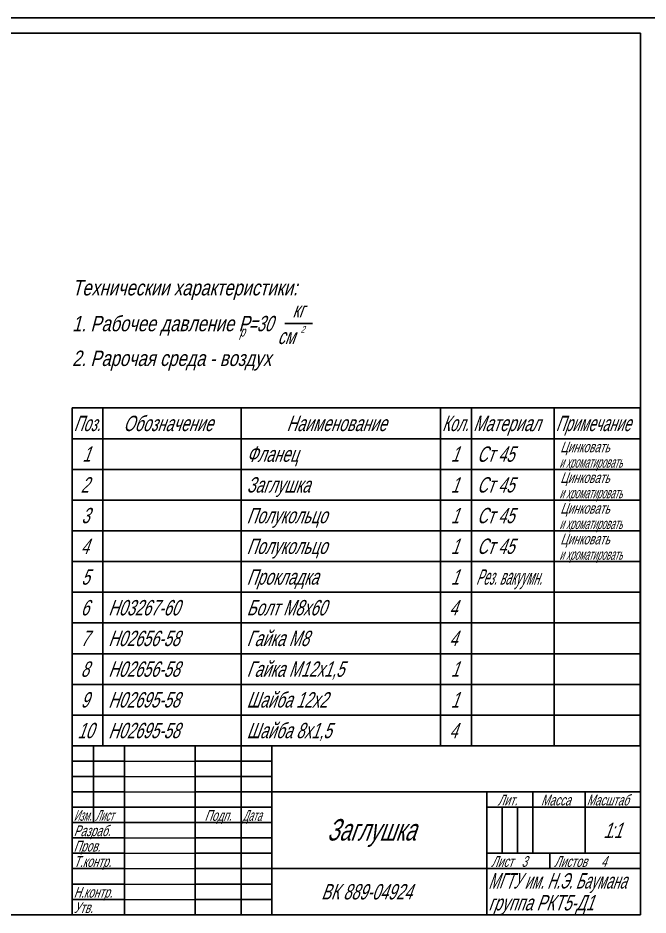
# Model space of a CAD drawing. Extents: x 0 to 841, y 0 to 594.
# Drawn here: x 212.9 to 418, y 301.9 to 594 of the extents above; entities that cross this region are included whole.
import ezdxf

# ---------------------------------------------------------------- set-up
doc = ezdxf.new("R2010")
doc.units = 0
doc.header["$MEASUREMENT"] = 0
doc.linetypes.add('K5LT_BASIC', pattern=[0])
doc.linetypes.add('K5LT_THIN', pattern=[0])
doc.layers.add('LAYER0VIEW0', color=7, linetype='Continuous')
doc.styles.add('K5_TEXTSTYLE', font='win_eskd.shx', dxfattribs={"width": 0.7, "oblique": 15, "bigfont": 'b_eskd.shx'})
doc.styles.get("Standard").update_dxf_attribs({"font": 'cad2win.shx', "width": 0.8, "oblique": 15})

# ---------------------------------------------------------------- blocks, each defined once
blk = doc.blocks.new('*U4')
at = {"layer": 'LAYER0VIEW0', "color": 7, "linetype": 'K5LT_THIN'}
for p, q in [((0, 0), (7, 0)), ((0, 0), (0, -25)), ((7, 0), (7, -25)), ((0, -5), (7, -5)), ((0, -10), (7, -10)), ((0, -15), (7, -15)), ((0, -20), (7, -20)), ((0, -25), (7, -25))]:
    blk.add_line(p, q, dxfattribs=at)
at = {"layer": 'LAYER0VIEW0', "color": 7, "style": 'K5_TEXTSTYLE', "oblique": 20, "width": 0.573102}
blk.add_text('Изм.', height=3.5, dxfattribs=at).set_placement((0.5, -24.42))
blk = doc.blocks.new('*U5')
at = {"layer": 'LAYER0VIEW0', "color": 7, "linetype": 'K5LT_THIN'}
for p, q in [((0, 0), (10, 0)), ((0, 0), (0, -25)), ((10, 0), (10, -25)), ((0, -5), (10, -5)), ((0, -10), (10, -10)), ((0, -15), (10, -15)), ((0, -20), (10, -20)), ((0, -25), (10, -25))]:
    blk.add_line(p, q, dxfattribs=at)
at = {"layer": 'LAYER0VIEW0', "color": 7, "style": 'K5_TEXTSTYLE', "oblique": 20, "width": 0.583824}
blk.add_text('Лист', height=3.5, dxfattribs=at).set_placement((0.5, -24.42))
blk = doc.blocks.new('*U6')
at = {"layer": 'LAYER0VIEW0', "color": 7, "linetype": 'K5LT_THIN'}
for p, q in [((0, 0), (17, 0)), ((0, 0), (0, -30)), ((17, 0), (17, -30)), ((0, -5), (17, -5)), ((0, -10), (17, -10)), ((0, -15), (17, -15)), ((0, -20), (17, -20)), ((0, -25), (17, -25)), ((0, -30), (17, -30))]:
    blk.add_line(p, q, dxfattribs=at)
at = {"layer": 'LAYER0VIEW0', "color": 7, "style": 'K5_TEXTSTYLE', "oblique": 20, "width": 0.7}
for s, p in [('Разраб.', (0.5, -4.42)), ('Пров.', (0.5, -9.42)), ('Т.контр.', (0.5, -14.42)), ('Н.контр.', (0.5, -24.42)), ('Утв.', (0.5, -29.42))]:
    blk.add_text(s, height=3.5, dxfattribs=at).set_placement(p)
blk = doc.blocks.new('*U8')
at = {"layer": 'LAYER0VIEW0', "color": 7, "linetype": 'K5LT_THIN'}
for p, q in [((0, 0), (15, 0)), ((0, 0), (0, -55)), ((15, 0), (15, -55)), ((0, -5), (15, -5)), ((0, -10), (15, -10)), ((0, -15), (15, -15)), ((0, -20), (15, -20)), ((0, -25), (15, -25)), ((0, -30), (15, -30)), ((0, -35), (15, -35)), ((0, -40), (15, -40)), ((0, -45), (15, -45)), ((0, -50), (15, -50)), ((0, -55), (15, -55))]:
    blk.add_line(p, q, dxfattribs=at)
at = {"layer": 'LAYER0VIEW0', "color": 7, "style": 'K5_TEXTSTYLE', "oblique": 20, "width": 0.7}
blk.add_text('Подп.', height=3.5, dxfattribs=at).set_placement((3.1, -24.42))
blk = doc.blocks.new('*U9')
at = {"layer": 'LAYER0VIEW0', "color": 7, "linetype": 'K5LT_THIN'}
for p, q in [((0, 0), (10, 0)), ((0, 0), (0, -55)), ((10, 0), (10, -55)), ((0, -5), (10, -5)), ((0, -10), (10, -10)), ((0, -15), (10, -15)), ((0, -20), (10, -20)), ((0, -25), (10, -25)), ((0, -30), (10, -30)), ((0, -35), (10, -35)), ((0, -40), (10, -40)), ((0, -45), (10, -45)), ((0, -50), (10, -50)), ((0, -55), (10, -55))]:
    blk.add_line(p, q, dxfattribs=at)
at = {"layer": 'LAYER0VIEW0', "color": 7, "style": 'K5_TEXTSTYLE', "oblique": 20, "width": 0.583824}
blk.add_text('Дата', height=3.5, dxfattribs=at).set_placement((0.5, -24.42))
blk = doc.blocks.new('*U10')
at = {"layer": 'LAYER0VIEW0', "color": 5, "linetype": 'K5LT_BASIC'}
for p, q in [((0, 0), (70, 0)), ((0, 0), (0, -25)), ((70, 0), (70, -25)), ((0, -25), (70, -25))]:
    blk.add_line(p, q, dxfattribs=at)
at = {"layer": 'LAYER0VIEW0', "color": 7, "style": 'K5_TEXTSTYLE', "oblique": 20, "width": 0.7}
blk.add_text('Заглушка', height=7, dxfattribs=at).set_placement((17.89, -15.85))
blk = doc.blocks.new('*U11')
at = {"layer": 'LAYER0VIEW0', "color": 5, "linetype": 'K5LT_BASIC'}
for p, q in [((0, 0), (70, 0)), ((0, 0), (0, -15)), ((70, 0), (70, -15)), ((0, -15), (70, -15))]:
    blk.add_line(p, q, dxfattribs=at)
at = {"layer": 'LAYER0VIEW0', "color": 7, "style": 'K5_TEXTSTYLE', "oblique": 20, "width": 0.7}
blk.add_text('ВК 889-04924', height=5, dxfattribs=at).set_placement((16.05, -10.03))
blk = doc.blocks.new('*U13')
at = {"layer": 'LAYER0VIEW0', "color": 5, "linetype": 'K5LT_BASIC'}
for p, q in [((0, 0), (20.5, 0)), ((0, 0), (0, -5)), ((20.5, 0), (20.5, -5)), ((0, -5), (20.5, -5))]:
    blk.add_line(p, q, dxfattribs=at)
at = {"layer": 'LAYER0VIEW0', "color": 7, "style": 'K5_TEXTSTYLE', "oblique": 20, "width": 0.7}
blk.add_text(' Лист   3', height=3.5, dxfattribs=at).set_placement((0.5, -4.42))
blk = doc.blocks.new('*U14')
at = {"layer": 'LAYER0VIEW0', "color": 5, "linetype": 'K5LT_BASIC'}
for p, q in [((0, 0), (29.5, 0)), ((0, 0), (0, -5)), ((29.5, 0), (29.5, -5)), ((0, -5), (29.5, -5))]:
    blk.add_line(p, q, dxfattribs=at)
at = {"layer": 'LAYER0VIEW0', "color": 7, "style": 'K5_TEXTSTYLE', "oblique": 20, "width": 0.7}
blk.add_text(' Листов     4', height=3.5, dxfattribs=at).set_placement((0.5, -4.42))
blk = doc.blocks.new('*U15')
at = {"layer": 'LAYER0VIEW0', "color": 7, "linetype": 'K5LT_THIN'}
for p, q in [((0, 0), (15, 0)), ((0, 0), (0, -15)), ((5, 0), (5, -15)), ((10, 0), (10, -15)), ((15, 0), (15, -15)), ((0, -15), (15, -15))]:
    blk.add_line(p, q, dxfattribs=at)
blk = doc.blocks.new('*U16')
at = {"layer": 'LAYER0VIEW0', "color": 5, "linetype": 'K5LT_BASIC'}
for p, q in [((0, 0), (15, 0)), ((0, 0), (0, -5)), ((15, 0), (15, -5)), ((0, -5), (15, -5))]:
    blk.add_line(p, q, dxfattribs=at)
at = {"layer": 'LAYER0VIEW0', "color": 7, "style": 'K5_TEXTSTYLE', "oblique": 20, "width": 0.7}
blk.add_text('Лит.', height=3.5, dxfattribs=at).set_placement((3.52, -4.42))
blk = doc.blocks.new('*U17')
at = {"layer": 'LAYER0VIEW0', "color": 5, "linetype": 'K5LT_BASIC'}
for p, q in [((0, 0), (17, 0)), ((0, 0), (0, -15)), ((17, 0), (17, -15)), ((0, -15), (17, -15))]:
    blk.add_line(p, q, dxfattribs=at)
blk = doc.blocks.new('*U18')
at = {"layer": 'LAYER0VIEW0', "color": 5, "linetype": 'K5LT_BASIC'}
for p, q in [((0, 0), (18, 0)), ((0, 0), (0, -15)), ((18, 0), (18, -15)), ((0, -15), (18, -15))]:
    blk.add_line(p, q, dxfattribs=at)
at = {"layer": 'LAYER0VIEW0', "color": 7, "style": 'K5_TEXTSTYLE', "oblique": 20, "width": 0.7}
for s, p in [('1', (5.92, -10.03)), (':1', (8.03, -10.03))]:
    blk.add_text(s, height=5, dxfattribs=at).set_placement(p)
blk = doc.blocks.new('*U19')
at = {"layer": 'LAYER0VIEW0', "color": 5, "linetype": 'K5LT_BASIC'}
for p, q in [((0, 0), (17, 0)), ((0, 0), (0, -5)), ((17, 0), (17, -5)), ((0, -5), (17, -5))]:
    blk.add_line(p, q, dxfattribs=at)
at = {"layer": 'LAYER0VIEW0', "color": 7, "style": 'K5_TEXTSTYLE', "oblique": 20, "width": 0.7}
blk.add_text('Масса', height=3.5, dxfattribs=at).set_placement((2.6, -4.42))
blk = doc.blocks.new('*U20')
at = {"layer": 'LAYER0VIEW0', "color": 5, "linetype": 'K5LT_BASIC'}
for p, q in [((0, 0), (18, 0)), ((0, 0), (0, -5)), ((18, 0), (18, -5)), ((0, -5), (18, -5))]:
    blk.add_line(p, q, dxfattribs=at)
at = {"layer": 'LAYER0VIEW0', "color": 7, "style": 'K5_TEXTSTYLE', "oblique": 20, "width": 0.684163}
blk.add_text('Масштаб', height=3.5, dxfattribs=at).set_placement((0.5, -4.42))
blk = doc.blocks.new('*U38')
at = {"layer": 'LAYER0VIEW0', "color": 5, "linetype": 'K5LT_BASIC'}
for p, q in [((0, 0), (184.96, 0)), ((0, 0), (0, -110)), ((184.96, 0), (184.96, -110)), ((0, -10), (184.96, -10)), ((0, -110), (184.96, -110))]:
    blk.add_line(p, q, dxfattribs=at)
at = {"layer": 'LAYER0VIEW0', "color": 7, "linetype": 'K5LT_THIN'}
for p, q in [((9.96, 0), (9.96, -110)), ((54.99, 0), (54.99, -110)), ((119.92, 0), (119.92, -110)), ((130.01, 0), (130.01, -110)), ((156.93, 0), (156.93, -110)), ((0, -20), (184.96, -20)), ((0, -30), (184.96, -30)), ((0, -40), (184.96, -40)), ((0, -50), (184.96, -50)), ((0, -60), (184.96, -60)), ((0, -70), (184.96, -70)), ((0, -80), (184.96, -80)), ((0, -90), (184.96, -90)), ((0, -100), (184.96, -100))]:
    blk.add_line(p, q, dxfattribs=at)
at = {"layer": 'LAYER0VIEW0', "color": 7, "style": 'K5_TEXTSTYLE', "oblique": 20}
for s, height, width, p in [('Поз.', 5, 0.641784, (0.5, -7.53)), ('Обозначение', 5, 0.7, (16.63, -7.53)), ('Наименование', 5, 0.7, (69.77, -7.53)), ('Кол.', 5, 0.638431, (120.42, -7.53)), ('Материал', 5, 0.7, (130.54, -7.53)), ('Примечание', 5, 0.625937, (157.43, -7.53)), ('Цинковать', 3.5, 0.7, (158.91, -14.42)), ('1', 5, 0.7, (3.3, -17.53)), (' Фланец', 5, 0.7, (55.49, -17.53)), ('1', 5, 0.7, (123.28, -17.53)), (' Ст 45', 5, 0.7, (130.51, -17.53)), ('и хроматировать', 3.5, 0.55519, (158.62, -19.43)), ('2', 5, 0.7, (2.77, -27.53)), (' Заглушка ', 5, 0.7, (55.49, -27.53)), ('1', 5, 0.7, (123.28, -27.53)), (' Ст 45', 5, 0.7, (130.51, -27.53)), ('Цинковать', 3.5, 0.7, (158.91, -24.42)), ('и хроматировать', 3.5, 0.55519, (158.62, -29.43)), ('Цинковать', 3.5, 0.7, (158.91, -34.42)), ('3', 5, 0.7, (2.97, -37.53)), (' Полукольцо', 5, 0.7, (55.49, -37.53)), ('1', 5, 0.7, (123.28, -37.53)), (' Ст 45', 5, 0.7, (130.51, -37.53)), ('и хроматировать', 3.5, 0.55519, (158.62, -39.43)), ('4', 5, 0.7, (2.77, -47.53)), (' Полукольцо', 5, 0.7, (55.49, -47.53)), ('1', 5, 0.7, (123.28, -47.53)), (' Ст 45', 5, 0.7, (130.51, -47.53)), ('Цинковать', 3.5, 0.7, (158.91, -44.42)), ('и хроматировать', 3.5, 0.55519, (158.62, -49.43)), ('5', 5, 0.7, (2.97, -57.53)), (' Прокладка', 5, 0.7, (55.49, -57.53)), ('1', 5, 0.7, (123.28, -57.53)), (' Рез. вакуумн.', 5, 0.511232, (130.51, -57.53)), ('6', 5, 0.7, (2.77, -67.53)), (' Н03267-60', 5, 0.7, (10.46, -67.53)), (' Болт М8х60', 5, 0.7, (55.49, -67.53)), ('4', 5, 0.7, (122.75, -67.53)), ('7', 5, 0.7, (2.77, -77.53)), (' Н02656-58', 5, 0.7, (10.46, -77.53)), (' Гайка М8', 5, 0.7, (55.49, -77.53)), ('4', 5, 0.7, (122.75, -77.53)), ('8', 5, 0.7, (2.77, -87.53)), (' Н02656-58', 5, 0.7, (10.46, -87.53)), (' Гайка М12х1,5', 5, 0.7, (55.49, -87.53)), ('1', 5, 0.7, (123.28, -87.53)), ('9', 5, 0.7, (2.77, -97.53)), (' Н02695-58', 5, 0.7, (10.46, -97.53)), (' Шайба 12х2', 5, 0.7, (55.49, -97.53)), ('1', 5, 0.7, (123.28, -97.53)), (' Шайба 8х1,5', 5, 0.7, (55.49, -107.53)), ('10', 5, 0.7, (1.71, -107.53)), (' Н02695-58', 5, 0.7, (10.46, -107.53)), ('4', 5, 0.7, (122.75, -107.53))]:
    blk.add_text(s, height=height, dxfattribs=dict(at, width=width)).set_placement(p)
blk = doc.blocks.new('*S197')
at = {"layer": 'LAYER0VIEW0', "color": 7, "linetype": 'K5LT_THIN'}
blk.add_line((0, 594), (841, 594), dxfattribs=at)

msp = doc.modelspace()

# ---------------------------------------------------------------- linework, layer by layer
at = {"layer": 'LAYER0VIEW0', "color": 5, "linetype": 'K5LT_BASIC'}
for p, q in [((415.5, 589), (20, 589)), ((415.5, 302), (415.5, 589)), ((230.5, 357), (230.5, 302)), ((295.5, 357), (230.5, 357)), ((237.5, 357), (237.5, 332)), ((247.5, 357), (247.5, 302)), ((270.5, 357), (270.5, 302)), ((285.5, 357), (285.5, 302)), ((295.5, 357), (295.5, 302)), ((230.5, 337), (295.5, 337)), ((295.5, 332), (230.5, 332)), ((20, 302), (415.5, 302)), ((230.5, 302), (295.5, 302))]:
    msp.add_line(p, q, dxfattribs=at)
at = {"layer": 'LAYER0VIEW0', "color": 7, "linetype": 'K5LT_THIN'}
msp.add_line((299.781, 494.481), (308.708, 494.481), dxfattribs=at)
at = {"layer": 'LAYER0VIEW0', "color": 7, "linetype": 'K5LT_THIN', "lineweight": 0}
for p, q in [((247.5, 357), (270.5, 357)), ((247.5, 357), (247.5, 302)), ((270.5, 357), (270.5, 302)), ((247.5, 352), (270.5, 352)), ((247.5, 347), (270.5, 347)), ((247.5, 342), (270.5, 342)), ((247.5, 337), (270.5, 337)), ((247.5, 332), (270.5, 332)), ((247.5, 327), (270.5, 327)), ((247.5, 322), (270.5, 322)), ((247.5, 317), (270.5, 317)), ((247.5, 312), (270.5, 312)), ((247.5, 307), (270.5, 307)), ((247.5, 302), (270.5, 302))]:
    msp.add_line(p, q, dxfattribs=at)
at = {"layer": 'LAYER0VIEW0', "color": 5, "linetype": 'K5LT_BASIC', "lineweight": 0}
for p, q in [((365.5, 317), (415.5, 317)), ((365.5, 317), (365.5, 302)), ((415.5, 317), (415.5, 302)), ((365.5, 302), (415.5, 302))]:
    msp.add_line(p, q, dxfattribs=at)

# ---------------------------------------------------------------- block references
at = {"layer": 'LAYER0VIEW0'}
for name, p in [('*S197', (0, 0)), ('*U38', (230.5, 467)), ('*U4', (230.5, 357)), ('*U5', (237.5, 357)), ('*U8', (270.5, 357)), ('*U9', (285.5, 357)), ('*U10', (295.5, 342)), ('*U16', (365.5, 342)), ('*U19', (380.5, 342)), ('*U20', (397.5, 342)), ('*U15', (365.5, 337)), ('*U17', (380.5, 337)), ('*U18', (397.5, 337)), ('*U6', (230.5, 332)), ('*U13', (365.5, 322)), ('*U14', (386, 322)), ('*U11', (295.5, 317))]:
    msp.add_blockref(name, p, dxfattribs=at)

# ---------------------------------------------------------------- texts
at = {"layer": 'LAYER0VIEW0', "color": 7}
for s, height, oblique, width, p in [('Техническии характеристики:', 5, 15, 0.8, (230.5, 503.652)), ('кг', 5, 20, 0.7, (302.207, 496.516)), ('1. Рабочее давление P', 5, 15, 0.8, (230.5, 491.981)), ('=30 ', 5, 20, 0.7, (287.788, 491.981)), ('2', 2.222, 20, 0.7, (304.868, 491.492)), ('р', 3.333, 20, 0.7, (284.971, 490.247)), ('см', 5, 20, 0.7, (297.352, 487.81)), ('2. Рарочая среда - воздух', 5, 15, 0.8, (230.5, 480.674))]:
    msp.add_text(s, height=height, dxfattribs=dict(at, oblique=oblique, width=width)).set_placement(p)
at = {"layer": 'LAYER0VIEW0', "color": 7, "lineweight": 0, "style": 'K5_TEXTSTYLE', "oblique": 20}
for s, width, p in [('МГТУ им. Н.Э. Баумана', 0.609012, (366, 310.535)), ('группа РКТ5-Д1', 0.7, (366, 303.399))]:
    msp.add_text(s, height=5, dxfattribs=dict(at, width=width)).set_placement(p)

doc.saveas('drawing.dxf')
